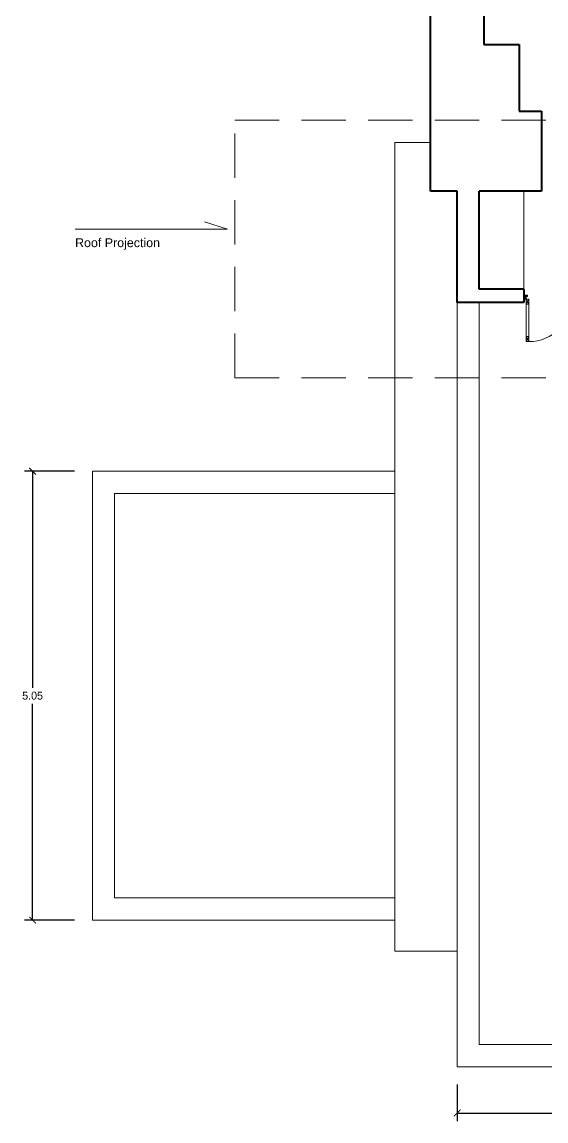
# Model space of a CAD drawing. Header units: metres. Extents: x 34.4 to 77.5, y -0.6 to 32.
# Drawn here: x 46.27 to 52.16, y 6.01 to 18.37 of the extents above; entities that cross this region are included whole.
import ezdxf

# ---------------------------------------------------------------- set-up
doc = ezdxf.new("R2010")
doc.units = ezdxf.units.M
doc.linetypes.add('DASHED', pattern=[0.75, 0.5, -0.25])
for name, color, linetype, lineweight in [('Ceco.NET 54', 254, 'Continuous', 9), ('doorswindows', 41, 'Continuous', 20), ('equipment', 40, 'Continuous', 15), ('names', 7, 'Continuous', 60), ('projection', 134, 'DASHED', 9), ('texture', 253, 'Continuous', 9), ('wall high', 5, 'Continuous', 40), ('wall low', 140, 'Continuous', 20)]:
    doc.layers.add(name, color=color, linetype=linetype, lineweight=lineweight)
doc.styles.add('NPT', font='arial.ttf', dxfattribs={"height": 0.15})
doc.dimstyles.new('Ceco.NET', dxfattribs={"dimscale": 0.5, "dimtxt": 0.18, "dimasz": 0.15, "dimexe": 0.18, "dimexo": 0.4, "dimgap": 0.09, "dimtad": 0, "dimtih": 1, "dimtoh": 1, "dimzin": 0, "dimdsep": 46, "dimtxsty": 'Standard', "dimblk": 'ARCHTICK', "dimcen": 0.09, "dimclrd": 256, "dimclre": 256, "dimadec": 0, "dimazin": 0, "dimtfac": 1, "dimtofl": 0, "dimtmove": 0, "dimatfit": 3, "dimfxl": 1, "dimtolj": 1, "dimtzin": 0, "dimarcsym": 0})

# ---------------------------------------------------------------- blocks, each defined once
blk = doc.blocks.new('PUERTA')
at = {"layer": 'texture', "ltscale": 0.3}
h = blk.add_hatch(dxfattribs=at)
h.set_pattern_fill('ANSI31', color=256, scale=0.1, style=0)
h.set_pattern_definition([(315, (-170.025657, 504.958743), (-0.00883883476, -0.00883883476), [])])
h.paths.add_polyline_path([(0, 0), (0.05, 0), (0.075, 0), (0.075, 0.025), (0.05, 0.025), (0.05, 0.075), (0, 0.075)])
h.paths.add_polyline_path([(0.925, 0), (1, 0), (1, 0.075), (0.95, 0.075), (0.95, 0.025), (0.925, 0.025)])
for p, q in [((0.05, 0.075), (0.05, 0.925)), ((0.1, 0.925), (0.05, 0.925)), ((0.1, 0.075), (0.1, 0.925)), ((0.1, 0.825), (0.05, 0.825)), ((0, 0.075), (0.05, 0.075)), ((0, 0), (0.05, 0)), ((0.1, 0.175), (0.05, 0.175)), ((0.1, 0.075), (0.05, 0.075)), ((1, 0.075), (0.95, 0.075))]:
    blk.add_line(p, q)
at = {"ltscale": 0.3}
for p, q in [((0, 0.075), (0, 0)), ((0.05, 0.025), (0.05, 0.125)), ((0.075, 0.025), (0.05, 0.025)), ((0.075, 0), (0.05, 0)), ((0.075, 0.025), (0.075, 0)), ((0.95, 0.025), (0.925, 0.025)), ((0.925, 0.025), (0.925, 0)), ((0.95, 0.075), (0.95, 0.025)), ((1, 0.075), (1, 0)), ((0.925, 0), (1, 0))]:
    blk.add_line(p, q, dxfattribs=at)
at = {"layer": 'texture', "ltscale": 0.3}
for p, q in [((0.1, 0.825), (0.05, 0.925)), ((0.05, 0.825), (0.1, 0.925)), ((0.05, 0.075), (0.1, 0.175)), ((0.1, 0.075), (0.05, 0.175))]:
    blk.add_line(p, q, dxfattribs=at)
at = {"layer": 'texture'}
blk.add_arc((0.1, 0.075), 0.85, 0, 90, dxfattribs=at)
blk = doc.blocks.new('_ArchTick')
at = {"color": 0, "const_width": 0.15}
blk.add_lwpolyline([(-0.5, -0.5), (0.5, 0.5)], dxfattribs=at)
blk = doc.blocks.new('*D14')
at = {"layer": 'Defpoints', "color": 0, "ltscale": 0.3}
for p in [(47.06, 13.317), (46.387, 8.267), (47.06, 8.267)]:
    blk.add_point(p, dxfattribs=at)
at = {"layer": 'texture', "lineweight": -2, "ltscale": 0.3}
for p, q in [((46.86, 13.317), (46.297, 13.317)), ((46.387, 13.317), (46.387, 10.882)), ((46.387, 8.267), (46.387, 10.702)), ((46.86, 8.267), (46.297, 8.267))]:
    blk.add_line(p, q, dxfattribs=at)
at = {"layer": 'texture', "lineweight": -2, "ltscale": 0.3, "xscale": 0.075, "yscale": 0.075, "zscale": 0.075}
for p, rotation in [((46.387, 13.317), 90), ((46.387, 8.267), 270)]:
    blk.add_blockref('_ArchTick', p, dxfattribs=dict(at, rotation=rotation))
at = {"layer": 'texture', "color": 0, "ltscale": 0.3, "insert": (46.387, 10.792), "char_height": 0.09, "attachment_point": 5}
blk.add_mtext('\\A1;5.05', dxfattribs=at)
blk = doc.blocks.new('*D15')
at = {"layer": 'Defpoints', "color": 0, "ltscale": 0.3}
for p in [(51.16, 6.617), (58.26, 6.617), (58.26, 6.097)]:
    blk.add_point(p, dxfattribs=at)
at = {"layer": 'texture', "lineweight": -2, "ltscale": 0.3}
for p, q in [((51.16, 6.417), (51.16, 6.007)), ((58.26, 6.417), (58.26, 6.007)), ((51.16, 6.097), (54.553, 6.097)), ((58.26, 6.097), (54.868, 6.097))]:
    blk.add_line(p, q, dxfattribs=at)
at = {"layer": 'texture', "lineweight": -2, "ltscale": 0.3, "xscale": 0.075, "yscale": 0.075, "zscale": 0.075, "rotation": 180}
blk.add_blockref('_ArchTick', (51.16, 6.097), dxfattribs=at)
at = {"layer": 'texture', "lineweight": -2, "ltscale": 0.3, "xscale": 0.075, "yscale": 0.075, "zscale": 0.075}
blk.add_blockref('_ArchTick', (58.26, 6.097), dxfattribs=at)
at = {"layer": 'texture', "color": 0, "ltscale": 0.3, "insert": (54.71, 6.097), "char_height": 0.09, "attachment_point": 5}
blk.add_mtext('\\A1;7.10', dxfattribs=at)

msp = doc.modelspace()

# ---------------------------------------------------------------- linework, layer by layer
at = {"layer": 'Ceco.NET 54', "ltscale": 0.3}
for p, q in [((48.58, 16.039), (48.319, 16.122)), ((46.867, 16.039), (48.58, 16.039))]:
    msp.add_line(p, q, dxfattribs=at)
at = {"layer": 'equipment'}
msp.add_line((51.91, 15.367), (51.91, 16.467), dxfattribs=at)
at = {"layer": 'projection'}
for p, q in [((48.66, 14.367), (48.66, 17.267)), ((48.66, 17.267), (61.66, 17.267)), ((48.66, 14.367), (71.26, 14.367))]:
    msp.add_line(p, q, dxfattribs=at)
at = {"layer": 'wall high'}
for p, q in [((50.86, 16.467), (50.86, 19.367)), ((51.46, 18.517), (51.46, 18.117)), ((51.46, 18.117), (51.86, 18.117)), ((51.86, 18.117), (51.86, 17.367)), ((51.86, 17.367), (52.11, 17.367)), ((52.11, 17.367), (52.11, 16.467)), ((51.16, 16.467), (50.86, 16.467)), ((52.11, 16.467), (51.41, 16.467)), ((51.91, 15.367), (51.41, 15.367)), ((51.91, 15.217), (51.16, 15.217))]:
    msp.add_line(p, q, dxfattribs=at)
at = {"layer": 'wall high', "ltscale": 0.3}
for p, q in [((51.16, 15.217), (51.16, 16.467)), ((51.41, 15.367), (51.41, 16.467)), ((51.91, 15.367), (51.91, 15.217))]:
    msp.add_line(p, q, dxfattribs=at)
at = {"layer": 'wall low'}
for p, q in [((50.46, 7.917), (50.46, 17.017)), ((50.46, 17.017), (50.86, 17.017)), ((51.16, 6.617), (51.16, 15.217)), ((51.41, 6.867), (51.41, 15.217)), ((47.06, 8.267), (47.06, 13.317)), ((47.06, 13.317), (50.46, 13.317)), ((47.31, 13.067), (50.46, 13.067)), ((47.31, 8.517), (47.31, 13.067)), ((50.46, 8.517), (47.31, 8.517)), ((50.46, 8.267), (47.06, 8.267)), ((51.16, 7.917), (50.46, 7.917)), ((58.01, 6.867), (51.41, 6.867)), ((58.26, 6.617), (51.16, 6.617))]:
    msp.add_line(p, q, dxfattribs=at)

# ---------------------------------------------------------------- block references
at = {"layer": 'doorswindows', "ltscale": 0.3, "xscale": -0.5635177270056033, "yscale": 0.5635177270056033, "zscale": 0.5635177270056033, "rotation": 180}
msp.add_blockref('PUERTA', (51.91, 15.296), dxfattribs=at)

# ---------------------------------------------------------------- texts
at = {"layer": 'names', "ltscale": 0.3, "insert": (46.865, 15.938), "char_height": 0.1, "attachment_point": 1, "style": 'NPT'}
msp.add_mtext('Roof Projection', dxfattribs=at)

# ---------------------------------------------------------------- dimensions: what is measured, and where the dimension line sits
at = {"layer": 'texture', "ltscale": 0.3}
for p1, p2, distance, picture, middle in [((47.06, 13.317), (47.06, 8.267), -0.673, '*D14', (46.387, 10.792)), ((51.16, 6.617), (58.26, 6.617), -0.52, '*D15', (54.71, 6.097))]:
    dim = msp.add_aligned_dim(p1=p1, p2=p2, distance=distance, dimstyle='Ceco.NET', dxfattribs=at)
    dim.commit()
    dim.dimension.update_dxf_attribs({"geometry": picture, "text_midpoint": middle})

doc.saveas('drawing.dxf')
